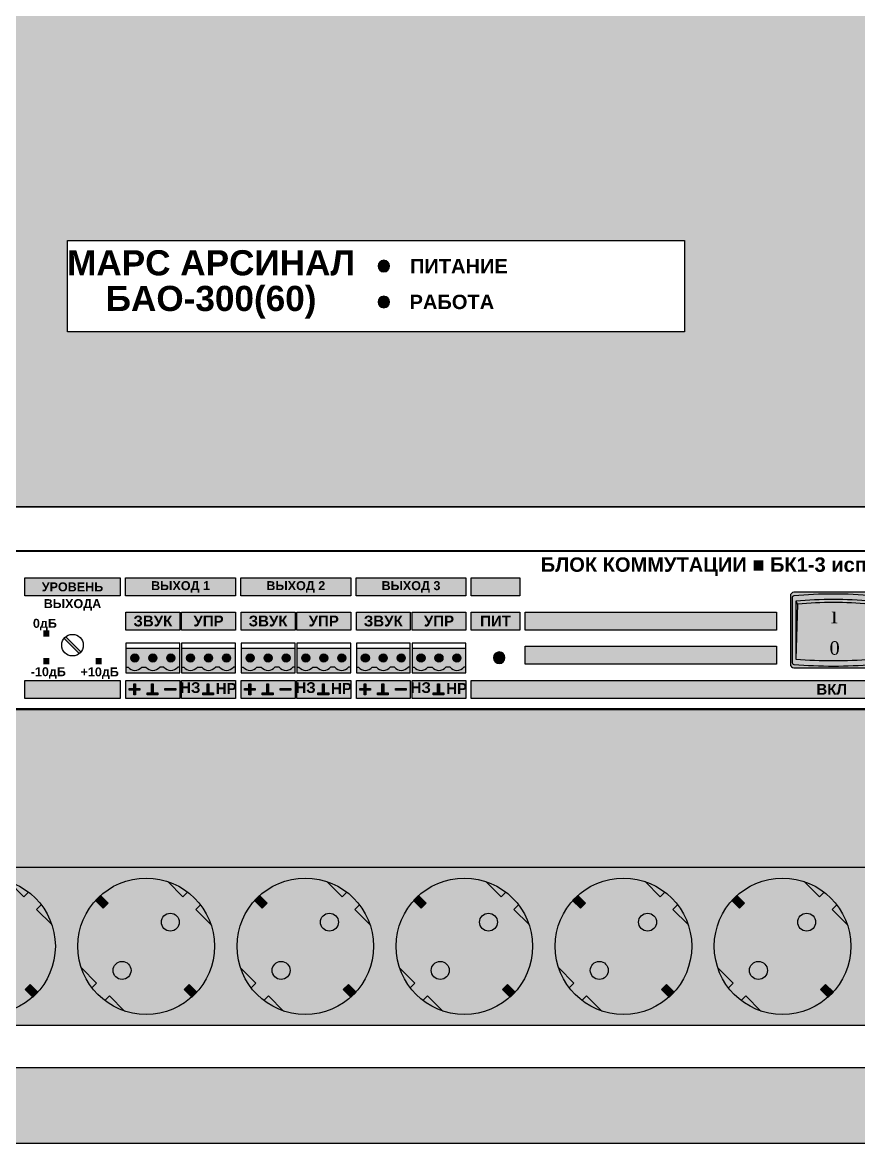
# Paper-space layout '13. УС-1' of a CAD drawing. Header units: millimetres. Extents: x 0 to 2460, y -61 to 297.
# Drawn here: x 65.8 to 112.4, y 80.9 to 143.3 of the extents above; entities that cross this region are included whole.
import ezdxf

# ---------------------------------------------------------------- set-up
doc = ezdxf.new("R2010")
doc.units = ezdxf.units.MM
doc.layers.add('ДЕТАЛИ', color=5, linetype='Continuous')
doc.styles.add('Arial', font='times.ttf')

# ---------------------------------------------------------------- blocks, each defined once
blk = doc.blocks.new('A$C2DED7FAF')
at = {"lineweight": 25}
h = blk.add_hatch(color=251, dxfattribs=at)
h.set_gradient(color1=(139, 142, 133), color2=(120, 125, 115), tint=0.46, name='INVHEMISPHERICAL')
h.paths.add_polyline_path([(0, 765.24), (558.09, 765.24), (558.09, 0), (0, 0)])
h.paths.add_polyline_path([(21.05, 744.19), (537.04, 744.19), (537.04, 21.05), (21.05, 21.05)], flags=16)
at = {"lineweight": 30}
for points in [[(0, 765.24), (558.09, 765.24), (558.09, 0), (0, 0)], [(21.05, 744.19), (537.04, 744.19), (537.04, 21.05), (21.05, 21.05)]]:
    blk.add_lwpolyline(points, close=True, dxfattribs=at)
blk = doc.blocks.new('*U220')
at = {"lineweight": 25}
h = blk.add_hatch(color=251, dxfattribs=at)
h.set_gradient(color1=(102, 106, 98), color2=(120, 120, 110), rotation=90, tint=0.43)
h.paths.add_polyline_path([(0, 0), (482, 0), (482, 44), (0, 44)])
h = blk.add_hatch(color=256, dxfattribs=at)
h.dxf.hatch_style = 1
h.set_gradient(color1=(63, 62, 54), color2=(138, 134, 117), rotation=90, tint=1, name='CURVED')
h.paths.add_polyline_path([(116.75, 11.75), (115.45, 10.45, 0.716992), (149.54, 22, 1), (111.54, 22, 0.080786), (112.52, 15.98)])
h = blk.add_hatch(color=256, dxfattribs=at)
h.dxf.hatch_style = 1
h.set_gradient(color1=(63, 62, 54), color2=(138, 134, 117), rotation=90, tint=1, name='CURVED')
h.paths.add_polyline_path([(124.52, 3.98, 0.512137), (149.54, 22, 1), (111.54, 22, 0.233447), (118.99, 6.91), (120.29, 8.21)])
h = blk.add_hatch(color=256, dxfattribs=at)
h.dxf.hatch_style = 1
h.set_gradient(color1=(63, 62, 54), color2=(138, 134, 117), rotation=270, tint=1, name='CURVED')
h.paths.add_polyline_path([(149.54, 22, 0.233447), (142.09, 37.09), (140.79, 35.79), (136.56, 40.02, 0.512137), (111.54, 22, 1)])
h = blk.add_hatch(color=256, dxfattribs=at)
h.dxf.hatch_style = 1
h.set_gradient(color1=(63, 62, 54), color2=(138, 134, 117), rotation=270, tint=1, name='CURVED')
h.paths.add_polyline_path([(149.54, 22, 0.080786), (148.56, 28.02), (144.33, 32.25), (145.63, 33.55, 0.716992), (111.54, 22, 1)])
h = blk.add_hatch(color=256, dxfattribs=at)
h.dxf.hatch_style = 1
h.set_gradient(color1=(36, 35, 30), color2=(69, 67, 59), tint=1, name='CURVED')
h.paths.add_polyline_path([(141.13, 10), (142.54, 11.41), (144.66, 9.29, 0.270091), (148.56, 28.02), (144.33, 32.25), (145.63, 33.55, 0.033002), (143.98, 35.44, 0.033002), (142.09, 37.09), (140.79, 35.79), (136.56, 40.02, 0.270091), (117.83, 36.12), (119.95, 34), (118.54, 32.59), (116.42, 34.71, 0.270091), (112.52, 15.98), (116.75, 11.75), (115.45, 10.45, 0.033002), (117.11, 8.56, 0.033002), (118.99, 6.91), (120.29, 8.21), (124.52, 3.98, 0.270091), (143.25, 7.88)])
h.paths.add_polyline_path([(122.05, 13.51, -1), (125.59, 17.05, -1)], flags=16)
h.paths.add_polyline_path([(135.49, 26.95, -1), (139.03, 30.49, -1)], flags=16)
h = blk.add_hatch(color=256, dxfattribs=at)
h.dxf.hatch_style = 1
h.set_gradient(color1=(63, 62, 54), color2=(138, 134, 117), rotation=90, tint=1, name='CURVED')
h.paths.add_polyline_path([(161.04, 11.75), (159.74, 10.45, 0.716992), (193.83, 22, 1), (155.83, 22, 0.080786), (156.81, 15.98)])
h = blk.add_hatch(color=256, dxfattribs=at)
h.dxf.hatch_style = 1
h.set_gradient(color1=(63, 62, 54), color2=(138, 134, 117), rotation=90, tint=1, name='CURVED')
h.paths.add_polyline_path([(168.81, 3.98, 0.512137), (193.83, 22, 1), (155.83, 22, 0.233447), (163.28, 6.91), (164.58, 8.21)])
h = blk.add_hatch(color=256, dxfattribs=at)
h.dxf.hatch_style = 1
h.set_gradient(color1=(63, 62, 54), color2=(138, 134, 117), rotation=270, tint=1, name='CURVED')
h.paths.add_polyline_path([(193.83, 22, 0.233447), (186.38, 37.09), (185.08, 35.79), (180.85, 40.02, 0.512137), (155.83, 22, 1)])
h = blk.add_hatch(color=256, dxfattribs=at)
h.dxf.hatch_style = 1
h.set_gradient(color1=(63, 62, 54), color2=(138, 134, 117), rotation=270, tint=1, name='CURVED')
h.paths.add_polyline_path([(193.83, 22, 0.080786), (192.85, 28.02), (188.62, 32.25), (189.92, 33.55, 0.716992), (155.83, 22, 1)])
h = blk.add_hatch(color=256, dxfattribs=at)
h.dxf.hatch_style = 1
h.set_gradient(color1=(36, 35, 30), color2=(69, 67, 59), tint=1, name='CURVED')
h.paths.add_polyline_path([(185.42, 10), (186.83, 11.41), (188.95, 9.29, 0.270091), (192.85, 28.02), (188.62, 32.25), (189.92, 33.55, 0.033002), (188.27, 35.44, 0.033002), (186.38, 37.09), (185.08, 35.79), (180.85, 40.02, 0.270091), (162.12, 36.12), (164.24, 34), (162.83, 32.59), (160.71, 34.71, 0.270091), (156.81, 15.98), (161.04, 11.75), (159.74, 10.45, 0.033002), (161.4, 8.56, 0.033002), (163.28, 6.91), (164.58, 8.21), (168.81, 3.98, 0.270091), (187.54, 7.88)])
h.paths.add_polyline_path([(166.35, 13.51, -1), (169.88, 17.05, -1)], flags=16)
h.paths.add_polyline_path([(179.78, 26.95, -1), (183.32, 30.49, -1)], flags=16)
h = blk.add_hatch(color=256, dxfattribs=at)
h.dxf.hatch_style = 1
h.set_gradient(color1=(63, 62, 54), color2=(138, 134, 117), rotation=90, tint=1, name='CURVED')
h.paths.add_polyline_path([(205.33, 11.75), (204.03, 10.45, 0.716992), (238.12, 22, 1), (200.12, 22, 0.080786), (201.1, 15.98)])
h = blk.add_hatch(color=256, dxfattribs=at)
h.dxf.hatch_style = 1
h.set_gradient(color1=(63, 62, 54), color2=(138, 134, 117), rotation=90, tint=1, name='CURVED')
h.paths.add_polyline_path([(213.1, 3.98, 0.512137), (238.12, 22, 1), (200.12, 22, 0.233447), (207.57, 6.91), (208.87, 8.21)])
h = blk.add_hatch(color=256, dxfattribs=at)
h.dxf.hatch_style = 1
h.set_gradient(color1=(63, 62, 54), color2=(138, 134, 117), rotation=270, tint=1, name='CURVED')
h.paths.add_polyline_path([(238.12, 22, 0.233447), (230.67, 37.09), (229.37, 35.79), (225.14, 40.02, 0.512137), (200.12, 22, 1)])
h = blk.add_hatch(color=256, dxfattribs=at)
h.dxf.hatch_style = 1
h.set_gradient(color1=(63, 62, 54), color2=(138, 134, 117), rotation=270, tint=1, name='CURVED')
h.paths.add_polyline_path([(238.12, 22, 0.080786), (237.14, 28.02), (232.91, 32.25), (234.21, 33.55, 0.716992), (200.12, 22, 1)])
h = blk.add_hatch(color=256, dxfattribs=at)
h.dxf.hatch_style = 1
h.set_gradient(color1=(36, 35, 30), color2=(69, 67, 59), tint=1, name='CURVED')
h.paths.add_polyline_path([(229.71, 10), (231.12, 11.41), (233.24, 9.29, 0.270091), (237.14, 28.02), (232.91, 32.25), (234.21, 33.55, 0.033002), (232.56, 35.44, 0.033002), (230.67, 37.09), (229.37, 35.79), (225.14, 40.02, 0.270091), (206.41, 36.12), (208.53, 34), (207.12, 32.59), (205, 34.71, 0.270091), (201.1, 15.98), (205.33, 11.75), (204.03, 10.45, 0.033002), (205.69, 8.56, 0.033002), (207.57, 6.91), (208.87, 8.21), (213.1, 3.98, 0.270091), (231.83, 7.88)])
h.paths.add_polyline_path([(210.64, 13.51, -1), (214.17, 17.05, -1)], flags=16)
h.paths.add_polyline_path([(224.07, 26.95, -1), (227.61, 30.49, -1)], flags=16)
h = blk.add_hatch(color=256, dxfattribs=at)
h.dxf.hatch_style = 1
h.set_gradient(color1=(63, 62, 54), color2=(138, 134, 117), rotation=90, tint=1, name='CURVED')
h.paths.add_polyline_path([(249.62, 11.75), (248.32, 10.45, 0.716992), (282.41, 22, 1), (244.41, 22, 0.080786), (245.39, 15.98)])
h = blk.add_hatch(color=256, dxfattribs=at)
h.dxf.hatch_style = 1
h.set_gradient(color1=(63, 62, 54), color2=(138, 134, 117), rotation=90, tint=1, name='CURVED')
h.paths.add_polyline_path([(257.39, 3.98, 0.512137), (282.41, 22, 1), (244.41, 22, 0.233447), (251.86, 6.91), (253.16, 8.21)])
h = blk.add_hatch(color=256, dxfattribs=at)
h.dxf.hatch_style = 1
h.set_gradient(color1=(63, 62, 54), color2=(138, 134, 117), rotation=270, tint=1, name='CURVED')
h.paths.add_polyline_path([(282.41, 22, 0.233447), (274.96, 37.09), (273.66, 35.79), (269.43, 40.02, 0.512137), (244.41, 22, 1)])
h = blk.add_hatch(color=256, dxfattribs=at)
h.dxf.hatch_style = 1
h.set_gradient(color1=(63, 62, 54), color2=(138, 134, 117), rotation=270, tint=1, name='CURVED')
h.paths.add_polyline_path([(282.41, 22, 0.080786), (281.43, 28.02), (277.2, 32.25), (278.5, 33.55, 0.716992), (244.41, 22, 1)])
h = blk.add_hatch(color=256, dxfattribs=at)
h.dxf.hatch_style = 1
h.set_gradient(color1=(36, 35, 30), color2=(69, 67, 59), tint=1, name='CURVED')
h.paths.add_polyline_path([(274, 10), (275.41, 11.41), (277.53, 9.29, 0.270091), (281.43, 28.02), (277.2, 32.25), (278.5, 33.55, 0.033002), (276.85, 35.44, 0.033002), (274.96, 37.09), (273.66, 35.79), (269.43, 40.02, 0.270091), (250.7, 36.12), (252.82, 34), (251.41, 32.59), (249.29, 34.71, 0.270091), (245.39, 15.98), (249.62, 11.75), (248.32, 10.45, 0.033002), (249.98, 8.56, 0.033002), (251.86, 6.91), (253.16, 8.21), (257.39, 3.98, 0.270091), (276.12, 7.88)])
h.paths.add_polyline_path([(254.93, 13.51, -1), (258.46, 17.05, -1)], flags=16)
h.paths.add_polyline_path([(268.36, 26.95, -1), (271.9, 30.49, -1)], flags=16)
h = blk.add_hatch(color=256, dxfattribs=at)
h.dxf.hatch_style = 1
h.set_gradient(color1=(63, 62, 54), color2=(138, 134, 117), rotation=90, tint=1, name='CURVED')
h.paths.add_polyline_path([(293.91, 11.75), (292.62, 10.45, 0.716992), (326.7, 22, 1), (288.7, 22, 0.080786), (289.68, 15.98)])
h = blk.add_hatch(color=256, dxfattribs=at)
h.dxf.hatch_style = 1
h.set_gradient(color1=(63, 62, 54), color2=(138, 134, 117), rotation=90, tint=1, name='CURVED')
h.paths.add_polyline_path([(301.68, 3.98, 0.512137), (326.7, 22, 1), (288.7, 22, 0.233447), (296.15, 6.91), (297.45, 8.21)])
h = blk.add_hatch(color=256, dxfattribs=at)
h.dxf.hatch_style = 1
h.set_gradient(color1=(63, 62, 54), color2=(138, 134, 117), rotation=270, tint=1, name='CURVED')
h.paths.add_polyline_path([(326.7, 22, 0.233447), (319.25, 37.09), (317.95, 35.79), (313.72, 40.02, 0.512137), (288.7, 22, 1)])
h = blk.add_hatch(color=256, dxfattribs=at)
h.dxf.hatch_style = 1
h.set_gradient(color1=(63, 62, 54), color2=(138, 134, 117), rotation=270, tint=1, name='CURVED')
h.paths.add_polyline_path([(326.7, 22, 0.080786), (325.72, 28.02), (321.49, 32.25), (322.79, 33.55, 0.716992), (288.7, 22, 1)])
h = blk.add_hatch(color=256, dxfattribs=at)
h.dxf.hatch_style = 1
h.set_gradient(color1=(36, 35, 30), color2=(69, 67, 59), tint=1, name='CURVED')
h.paths.add_polyline_path([(318.29, 10), (319.7, 11.41), (321.82, 9.29, 0.270091), (325.72, 28.02), (321.49, 32.25), (322.79, 33.55, 0.033002), (321.14, 35.44, 0.033002), (319.25, 37.09), (317.95, 35.79), (313.72, 40.02, 0.270091), (294.99, 36.12), (297.11, 34), (295.7, 32.59), (293.58, 34.71, 0.270091), (289.68, 15.98), (293.91, 11.75), (292.62, 10.45, 0.033002), (294.27, 8.56, 0.033002), (296.15, 6.91), (297.45, 8.21), (301.68, 3.98, 0.270091), (320.41, 7.88)])
h.paths.add_polyline_path([(299.22, 13.51, -1), (302.75, 17.05, -1)], flags=16)
h.paths.add_polyline_path([(312.65, 26.95, -1), (316.19, 30.49, -1)], flags=16)
h = blk.add_hatch(color=256, dxfattribs=at)
h.dxf.hatch_style = 1
h.set_gradient(color1=(63, 62, 54), color2=(138, 134, 117), rotation=90, tint=1, name='CURVED')
h.paths.add_polyline_path([(338.2, 11.75), (336.91, 10.45, 0.716992), (370.99, 22, 1), (332.99, 22, 0.080786), (333.97, 15.98)])
h = blk.add_hatch(color=256, dxfattribs=at)
h.dxf.hatch_style = 1
h.set_gradient(color1=(63, 62, 54), color2=(138, 134, 117), rotation=90, tint=1, name='CURVED')
h.paths.add_polyline_path([(345.97, 3.98, 0.512137), (370.99, 22, 1), (332.99, 22, 0.233447), (340.44, 6.91), (341.74, 8.21)])
h = blk.add_hatch(color=256, dxfattribs=at)
h.dxf.hatch_style = 1
h.set_gradient(color1=(63, 62, 54), color2=(138, 134, 117), rotation=270, tint=1, name='CURVED')
h.paths.add_polyline_path([(370.99, 22, 0.233447), (363.54, 37.09), (362.24, 35.79), (358.01, 40.02, 0.512137), (332.99, 22, 1)])
h = blk.add_hatch(color=256, dxfattribs=at)
h.dxf.hatch_style = 1
h.set_gradient(color1=(63, 62, 54), color2=(138, 134, 117), rotation=270, tint=1, name='CURVED')
h.paths.add_polyline_path([(370.99, 22, 0.080786), (370.01, 28.02), (365.78, 32.25), (367.08, 33.55, 0.716992), (332.99, 22, 1)])
h = blk.add_hatch(color=256, dxfattribs=at)
h.dxf.hatch_style = 1
h.set_gradient(color1=(36, 35, 30), color2=(69, 67, 59), tint=1, name='CURVED')
h.paths.add_polyline_path([(362.58, 10), (363.99, 11.41), (366.11, 9.29, 0.270091), (370.01, 28.02), (365.78, 32.25), (367.08, 33.55, 0.033002), (365.43, 35.44, 0.033002), (363.54, 37.09), (362.24, 35.79), (358.01, 40.02, 0.270091), (339.28, 36.12), (341.4, 34), (339.99, 32.59), (337.87, 34.71, 0.270091), (333.97, 15.98), (338.2, 11.75), (336.91, 10.45, 0.033002), (338.56, 8.56, 0.033002), (340.44, 6.91), (341.74, 8.21), (345.97, 3.98, 0.270091), (364.7, 7.88)])
h.paths.add_polyline_path([(343.51, 13.51, -1), (347.04, 17.05, -1)], flags=16)
h.paths.add_polyline_path([(356.94, 26.95, -1), (360.48, 30.49, -1)], flags=16)
h = blk.add_hatch(color=254)
h.set_gradient(color1=(226, 228, 228), color2=(37, 39, 39), rotation=90, tint=0.65, name='INVCYLINDER')
h.paths.add_polyline_path([(162.83, 32.59), (164.24, 34), (162.1, 36.14), (160.69, 34.73)])
h = blk.add_hatch(color=254)
h.set_gradient(color1=(226, 228, 228), color2=(37, 39, 39), rotation=90, tint=0.65, name='INVCYLINDER')
h.paths.add_polyline_path([(207.12, 32.59), (208.53, 34), (206.39, 36.14), (204.98, 34.73)])
h = blk.add_hatch(color=254)
h.set_gradient(color1=(226, 228, 228), color2=(37, 39, 39), rotation=90, tint=0.65, name='INVCYLINDER')
h.paths.add_polyline_path([(251.41, 32.59), (252.82, 34), (250.68, 36.14), (249.27, 34.73)])
h = blk.add_hatch(color=254)
h.set_gradient(color1=(226, 228, 228), color2=(37, 39, 39), rotation=90, tint=0.65, name='INVCYLINDER')
h.paths.add_polyline_path([(295.7, 32.59), (297.11, 34), (294.97, 36.14), (293.56, 34.73)])
h = blk.add_hatch(color=254)
h.set_gradient(color1=(226, 228, 228), color2=(37, 39, 39), rotation=90, tint=0.65, name='INVCYLINDER')
h.paths.add_polyline_path([(339.99, 32.59), (341.4, 34), (339.26, 36.14), (337.85, 34.73)])
h = blk.add_hatch(color=256, dxfattribs=at)
h.dxf.hatch_style = 1
h.set_gradient(color1=(10, 11, 11), color2=(0, 0, 0), tint=1, name='INVSPHERICAL')
h.paths.add_polyline_path([(184.05, 28.72, 1), (179.05, 28.72, 1)])
h = blk.add_hatch(color=256, dxfattribs=at)
h.dxf.hatch_style = 1
h.set_gradient(color1=(10, 11, 11), color2=(0, 0, 0), tint=1, name='INVSPHERICAL')
h.paths.add_polyline_path([(228.34, 28.72, 1), (223.34, 28.72, 1)])
h = blk.add_hatch(color=256, dxfattribs=at)
h.dxf.hatch_style = 1
h.set_gradient(color1=(10, 11, 11), color2=(0, 0, 0), tint=1, name='INVSPHERICAL')
h.paths.add_polyline_path([(272.63, 28.72, 1), (267.63, 28.72, 1)])
h = blk.add_hatch(color=256, dxfattribs=at)
h.dxf.hatch_style = 1
h.set_gradient(color1=(10, 11, 11), color2=(0, 0, 0), tint=1, name='INVSPHERICAL')
h.paths.add_polyline_path([(316.92, 28.72, 1), (311.92, 28.72, 1)])
h = blk.add_hatch(color=256, dxfattribs=at)
h.dxf.hatch_style = 1
h.set_gradient(color1=(10, 11, 11), color2=(0, 0, 0), tint=1, name='INVSPHERICAL')
h.paths.add_polyline_path([(361.21, 28.72, 1), (356.21, 28.72, 1)])
h = blk.add_hatch(color=256, dxfattribs=at)
h.dxf.hatch_style = 1
h.set_gradient(color1=(10, 11, 11), color2=(0, 0, 0), tint=1, name='INVSPHERICAL')
h.paths.add_polyline_path([(170.61, 15.28, 1), (165.61, 15.28, 1)])
h = blk.add_hatch(color=256, dxfattribs=at)
h.dxf.hatch_style = 1
h.set_gradient(color1=(10, 11, 11), color2=(0, 0, 0), tint=1, name='INVSPHERICAL')
h.paths.add_polyline_path([(214.9, 15.28, 1), (209.9, 15.28, 1)])
h = blk.add_hatch(color=256, dxfattribs=at)
h.dxf.hatch_style = 1
h.set_gradient(color1=(10, 11, 11), color2=(0, 0, 0), tint=1, name='INVSPHERICAL')
h.paths.add_polyline_path([(259.19, 15.28, 1), (254.19, 15.28, 1)])
h = blk.add_hatch(color=256, dxfattribs=at)
h.dxf.hatch_style = 1
h.set_gradient(color1=(10, 11, 11), color2=(0, 0, 0), tint=1, name='INVSPHERICAL')
h.paths.add_polyline_path([(303.48, 15.28, 1), (298.48, 15.28, 1)])
h = blk.add_hatch(color=256, dxfattribs=at)
h.dxf.hatch_style = 1
h.set_gradient(color1=(10, 11, 11), color2=(0, 0, 0), tint=1, name='INVSPHERICAL')
h.paths.add_polyline_path([(347.77, 15.28, 1), (342.77, 15.28, 1)])
h = blk.add_hatch(color=254)
h.set_gradient(color1=(226, 228, 228), color2=(37, 39, 39), rotation=90, tint=0.65, name='INVCYLINDER')
h.paths.add_polyline_path([(143.27, 7.86), (144.68, 9.27), (142.54, 11.41), (141.13, 10)])
h = blk.add_hatch(color=254)
h.set_gradient(color1=(226, 228, 228), color2=(37, 39, 39), rotation=90, tint=0.65, name='INVCYLINDER')
h.paths.add_polyline_path([(187.56, 7.86), (188.97, 9.27), (186.83, 11.41), (185.42, 10)])
h = blk.add_hatch(color=254)
h.set_gradient(color1=(226, 228, 228), color2=(37, 39, 39), rotation=90, tint=0.65, name='INVCYLINDER')
h.paths.add_polyline_path([(231.85, 7.86), (233.26, 9.27), (231.12, 11.41), (229.71, 10)])
h = blk.add_hatch(color=254)
h.set_gradient(color1=(226, 228, 228), color2=(37, 39, 39), rotation=90, tint=0.65, name='INVCYLINDER')
h.paths.add_polyline_path([(276.14, 7.86), (277.55, 9.27), (275.41, 11.41), (274, 10)])
h = blk.add_hatch(color=254)
h.set_gradient(color1=(226, 228, 228), color2=(37, 39, 39), rotation=90, tint=0.65, name='INVCYLINDER')
h.paths.add_polyline_path([(320.43, 7.86), (321.84, 9.27), (319.7, 11.41), (318.29, 10)])
h = blk.add_hatch(color=254)
h.set_gradient(color1=(226, 228, 228), color2=(37, 39, 39), rotation=90, tint=0.65, name='INVCYLINDER')
h.paths.add_polyline_path([(364.72, 7.86), (366.13, 9.27), (363.99, 11.41), (362.58, 10)])
for p, q in [((140.79, 35.79), (136.56, 40.02)), ((185.08, 35.79), (180.85, 40.02)), ((229.37, 35.79), (225.14, 40.02)), ((273.66, 35.79), (269.43, 40.02)), ((317.95, 35.79), (313.72, 40.02)), ((362.24, 35.79), (358.01, 40.02)), ((142.09, 37.09), (140.79, 35.79)), ((186.38, 37.09), (185.08, 35.79)), ((230.67, 37.09), (229.37, 35.79)), ((274.96, 37.09), (273.66, 35.79)), ((319.25, 37.09), (317.95, 35.79)), ((363.54, 37.09), (362.24, 35.79)), ((145.63, 33.55), (144.33, 32.25)), ((148.56, 28.02), (144.33, 32.25)), ((189.92, 33.55), (188.62, 32.25)), ((192.85, 28.02), (188.62, 32.25)), ((234.21, 33.55), (232.91, 32.25)), ((237.14, 28.02), (232.91, 32.25)), ((278.5, 33.55), (277.2, 32.25)), ((281.43, 28.02), (277.2, 32.25)), ((322.79, 33.55), (321.49, 32.25)), ((325.72, 28.02), (321.49, 32.25)), ((367.08, 33.55), (365.78, 32.25)), ((370.01, 28.02), (365.78, 32.25)), ((161.04, 11.75), (156.81, 15.98)), ((205.33, 11.75), (201.1, 15.98)), ((249.62, 11.75), (245.39, 15.98)), ((293.91, 11.75), (289.68, 15.98)), ((338.2, 11.75), (333.97, 15.98)), ((159.74, 10.45), (161.04, 11.75)), ((204.03, 10.45), (205.33, 11.75)), ((248.32, 10.45), (249.62, 11.75)), ((292.62, 10.45), (293.91, 11.75)), ((336.91, 10.45), (338.2, 11.75)), ((163.28, 6.91), (164.58, 8.21)), ((168.81, 3.98), (164.58, 8.21)), ((207.57, 6.91), (208.87, 8.21)), ((213.1, 3.98), (208.87, 8.21)), ((251.86, 6.91), (253.16, 8.21)), ((257.39, 3.98), (253.16, 8.21)), ((296.15, 6.91), (297.45, 8.21)), ((301.68, 3.98), (297.45, 8.21)), ((340.44, 6.91), (341.74, 8.21)), ((345.97, 3.98), (341.74, 8.21))]:
    blk.add_line(p, q)
at = {"const_width": 0.4}
blk.add_lwpolyline([(0, 0), (482, 0), (482, 44), (0, 44)], close=True, dxfattribs=at)
at = {"lineweight": 25}
for points in [[(160.69, 34.73), (162.1, 36.14), (164.24, 34), (162.83, 32.59)], [(204.98, 34.73), (206.39, 36.14), (208.53, 34), (207.12, 32.59)], [(249.27, 34.73), (250.68, 36.14), (252.82, 34), (251.41, 32.59)], [(293.56, 34.73), (294.97, 36.14), (297.11, 34), (295.7, 32.59)], [(337.85, 34.73), (339.26, 36.14), (341.4, 34), (339.99, 32.59)], [(143.27, 7.86), (144.68, 9.27), (142.54, 11.41), (141.13, 10)], [(187.56, 7.86), (188.97, 9.27), (186.83, 11.41), (185.42, 10)], [(231.85, 7.86), (233.26, 9.27), (231.12, 11.41), (229.71, 10)], [(276.14, 7.86), (277.55, 9.27), (275.41, 11.41), (274, 10)], [(320.43, 7.86), (321.84, 9.27), (319.7, 11.41), (318.29, 10)], [(364.72, 7.86), (366.13, 9.27), (363.99, 11.41), (362.58, 10)]]:
    blk.add_lwpolyline(points, close=True, dxfattribs=at)
for centre, radius in [((130.54, 22), 19), ((174.83, 22), 19), ((219.12, 22), 19), ((263.41, 22), 19), ((307.7, 22), 19), ((351.99, 22), 19), ((181.55, 28.72), 2.5), ((225.84, 28.72), 2.5), ((270.13, 28.72), 2.5), ((314.42, 28.72), 2.5), ((358.71, 28.72), 2.5), ((168.11, 15.28), 2.5), ((212.4, 15.28), 2.5), ((256.69, 15.28), 2.5), ((300.98, 15.28), 2.5), ((345.27, 15.28), 2.5)]:
    blk.add_circle(centre, radius)
blk = doc.blocks.new('*U221')
blk.add_blockref('*U220', (0, 0))
blk = doc.blocks.new('*U223')
h = blk.add_hatch(color=92)
h.set_gradient(color1=(4, 220, 8), color2=(3, 135, 5), rotation=90, one_color=1, tint=0.27, name='INVSPHERICAL')
h.paths.add_polyline_path([(3.2, 1.6, 1), (0, 1.6, 1)])
at = {"color": 92}
blk.add_circle((1.6, 1.6), 1.6, dxfattribs=at)
blk = doc.blocks.new('*U226')
h = blk.add_hatch(color=256)
h.dxf.hatch_style = 1
h.set_gradient(color1=(51, 51, 51), color2=(125, 125, 125), rotation=270, one_color=1, tint=0.49, name='INVSPHERICAL')
h.paths.add_polyline_path([(-11, 0), (11, 0, 0.414214), (12, 1), (12, 20, 0.414214), (11, 21), (-11, 21, 0.414214), (-12, 20), (-12, 1, 0.414214)])
h.paths.add_polyline_path([(11.5, 1, -0.043612), (-11.5, 1), (-11.5, 20, -0.043612), (11.5, 20)], flags=16)
h.paths.add_polyline_path([(10.5, 18.57), (10.5, 2.43, -0.040663), (-10.5, 2.43), (-10.5, 18.57, -0.040663)], flags=0)
h = blk.add_hatch(color=256)
h.dxf.hatch_style = 1
h.set_gradient(color1=(51, 51, 51), color2=(59, 59, 59), rotation=270, one_color=1, tint=0.23, name='INVSPHERICAL')
h.paths.add_polyline_path([(11.04, 20.04, 0.041868), (-11.04, 20.04, 0.389909), (-11.5, 19.54), (-11.5, 1.46, 0.389909), (-11.04, 0.96, 0.041868), (11.04, 0.96, 0.389909), (11.5, 1.46), (11.5, 19.54, 0.389909)])
h.paths.add_polyline_path([(10.5, 18.57), (10.5, 2.43, -0.040663), (-10.5, 2.43), (-10.5, 18.57, -0.040663)], flags=16)
h = blk.add_hatch(color=256)
h.dxf.hatch_style = 1
h.set_gradient(color1=(51, 51, 51), color2=(179, 179, 179), one_color=1, tint=0.71, name='INVHEMISPHERICAL')
h.paths.add_polyline_path([(-10.5, 18.57), (-9.98, 17.75, -0.040663), (9.98, 17.75), (10.5, 18.57, 0.040663)])
h = blk.add_hatch(color=256)
h.dxf.hatch_style = 1
h.set_gradient(color1=(51, 51, 51), color2=(179, 179, 179), rotation=270, one_color=1, tint=0.71, name='HEMISPHERICAL')
h.paths.add_polyline_path([(-9.98, 17.75), (-10.5, 18.57), (-10.5, 2.43)])
h = blk.add_hatch(color=256)
h.dxf.hatch_style = 1
h.set_gradient(color1=(51, 51, 51), color2=(102, 102, 102), one_color=1, tint=0.41, name='HEMISPHERICAL')
h.paths.add_polyline_path([(-9.98, 17.75), (-10.5, 2.43, 0.040663), (10.5, 2.43), (9.98, 17.75, 0.040663)])
h = blk.add_hatch(color=256)
h.dxf.hatch_style = 1
h.set_gradient(color1=(51, 51, 51), color2=(179, 179, 179), rotation=90, one_color=1, tint=0.71, name='HEMISPHERICAL')
h.paths.add_polyline_path([(10.5, 2.43), (10.5, 18.57), (9.98, 17.75)])
at = {"color": 251}
for p, q in [((-11.5, 19.54), (-11.5, 1.46)), ((11.5, 1.46), (11.5, 19.54))]:
    blk.add_line(p, q, dxfattribs=at)
for p, q in [((-10.5, 18.57), (-9.98, 17.75)), ((-9.98, 17.75), (-10.5, 2.43)), ((10.5, 18.57), (9.98, 17.75)), ((10.5, 2.43), (9.98, 17.75))]:
    blk.add_line(p, q)
blk.add_lwpolyline([(-11, 0), (11, 0, 0.414214), (12, 1), (12, 20, 0.414214), (11, 21), (-11, 21, 0.414214), (-12, 20), (-12, 1, 0.414214)], format="xyb", close=True, dxfattribs=at)
for points in [[(-10.5, 18.57), (-10.5, 2.43)], [(10.5, 2.43), (10.5, 18.57)]]:
    blk.add_lwpolyline(points, dxfattribs=at)
at = {"color": 251, "lineweight": 25}
for centre, radius, start, end in [((-11, 19.54), 0.5, 94.7949, 180), ((0, -111.59), 132.1, 85.2051, 94.7949), ((0, -110.32), 129.32, 85.3429, 94.6571), ((11, 19.54), 0.5, 0, 85.2051), ((0, -104.71), 122.86, 85.3429, 94.6571), ((-11, 1.46), 0.5, 180, 265.2051), ((0, 132.59), 132.1, 265.2051, 274.7949), ((0, 131.32), 129.32, 265.3429, 274.6571), ((11, 1.46), 0.5, 274.7949, 0)]:
    blk.add_arc(centre, radius, start, end, dxfattribs=at)
at = {"layer": 'ДЕТАЛИ', "color": 254, "style": 'Arial'}
for s, height, p in [('ı', 4.69, (-0.73, 12.37)), ('0', 3.75, (-1.08, 3.63))]:
    blk.add_text(s, height=height, dxfattribs=at).set_placement(p)
blk = doc.blocks.new('*U227')
at = {"lineweight": 25}
h = blk.add_hatch(color=256, dxfattribs=at)
h.dxf.hatch_style = 1
h.set_gradient(color1=(117, 136, 73), color2=(140, 162, 87), one_color=1, tint=0.49, name='INVCURVED')
h.paths.add_polyline_path([(0, 6.7), (0, 0), (15, 0), (15, 6.7)])
h = blk.add_hatch(color=256, dxfattribs=at)
h.dxf.hatch_style = 1
h.set_gradient(color1=(51, 59, 33), color2=(94, 109, 60), rotation=90, tint=0.33, name='CYLINDER')
h.paths.add_polyline_path([(10.59, 1.5, 0.440093), (14.41, 1.5), (15, 1.5), (15, 6.7), (0, 6.7), (0, 1.5), (0.59, 1.5, 0.440093), (4.41, 1.5), (5.59, 1.5, 0.440093), (9.41, 1.5)])
h.paths.add_polyline_path([(6.38, 4.1, -1), (8.63, 4.1, -1)], flags=16)
h.paths.add_polyline_path([(11.37, 4.1, -1), (13.62, 4.1, -1)], flags=16)
h.paths.add_polyline_path([(8, 3.6), (7, 3.6), (7, 4.6), (8, 4.6)], flags=0)
h.paths.add_polyline_path([(12, 3.6), (12, 4.6), (13, 4.6), (13, 3.6)], flags=0)
h.paths.add_polyline_path([(1.38, 4.1, -1), (3.62, 4.1, -1)], flags=16)
h.paths.add_polyline_path([(3, 3.6), (2, 3.6), (2, 4.6), (3, 4.6)], flags=0)
h = blk.add_hatch(color=256, dxfattribs=at)
h.dxf.hatch_style = 1
h.set_gradient(color1=(146, 168, 93), color2=(80, 93, 50), one_color=1, tint=0.29, name='SPHERICAL')
h.paths.add_polyline_path([(3.62, 4.1, 1), (1.38, 4.1, 1)])
h = blk.add_hatch(color=256)
h.dxf.hatch_style = 1
h.paths.add_polyline_path([(3, 4.6), (2, 4.6), (2, 3.6), (3, 3.6)])
h = blk.add_hatch(color=256, dxfattribs=at)
h.dxf.hatch_style = 1
h.set_gradient(color1=(146, 168, 93), color2=(80, 93, 50), one_color=1, tint=0.29, name='SPHERICAL')
h.paths.add_polyline_path([(8.63, 4.1, 1), (6.38, 4.1, 1)])
h = blk.add_hatch(color=256)
h.dxf.hatch_style = 1
h.paths.add_polyline_path([(8, 4.6), (7, 4.6), (7, 3.6), (8, 3.6)])
h = blk.add_hatch(color=256, dxfattribs=at)
h.dxf.hatch_style = 1
h.set_gradient(color1=(146, 168, 93), color2=(80, 93, 50), one_color=1, tint=0.29, name='SPHERICAL')
h.paths.add_polyline_path([(13.62, 4.1, 1), (11.37, 4.1, 1)])
h = blk.add_hatch(color=256)
h.dxf.hatch_style = 1
h.paths.add_polyline_path([(13, 4.6), (12, 4.6), (12, 3.6), (13, 3.6)])
h = blk.add_hatch(color=256, dxfattribs=at)
h.dxf.hatch_style = 1
h.set_gradient(color1=(117, 136, 73), color2=(140, 162, 87), one_color=1, tint=0.49, name='INVCURVED')
h.paths.add_polyline_path([(15, 0), (15, 1.5), (14.41, 1.5, -0.440093), (10.59, 1.5), (9.41, 1.5, -0.440093), (5.59, 1.5), (4.41, 1.5, -0.440093), (0.59, 1.5), (0, 1.5), (0, 0)])
at = {"color": 77, "lineweight": 25, "true_color": 0x60693f}
for p, q in [((15, 6.7), (0, 6.7)), ((0, 1.5), (0.59, 1.5)), ((4.41, 1.5), (5.59, 1.5)), ((10.59, 1.5), (9.41, 1.5)), ((15, 1.5), (14.41, 1.5))]:
    blk.add_line(p, q, dxfattribs=at)
blk.add_lwpolyline([(15, 8.2), (0, 8.2), (0, 0), (15, 0)], close=True, dxfattribs=at)
at = {"lineweight": 25}
for points in [[(3, 4.6), (2, 4.6), (2, 3.6), (3, 3.6)], [(8, 4.6), (7, 4.6), (7, 3.6), (8, 3.6)], [(13, 4.6), (12, 4.6), (12, 3.6), (13, 3.6)]]:
    blk.add_lwpolyline(points, close=True, dxfattribs=at)
at = {"color": 77, "lineweight": 25, "true_color": 0x60693f}
for centre in [(2.5, 4.1), (2.5, 4.1), (7.5, 4.1), (7.5, 4.1), (12.5, 4.1), (12.5, 4.1)]:
    blk.add_circle(centre, 1.12, dxfattribs=at)
for centre in [(2.5, 3.25), (7.5, 3.25), (12.5, 3.25)]:
    blk.add_arc(centre, 2.59, 222.492, 317.508, dxfattribs=at)
blk = doc.blocks.new('*U228')
at = {"true_color": 0xc3c3c3}
h = blk.add_hatch(color=9, dxfattribs=at)
h.dxf.hatch_style = 1
h.paths.add_polyline_path([(167.61, 36.5), (141.03, 36.5), (141.03, 31.5), (167.61, 31.5)])
h = blk.add_hatch(color=9, dxfattribs=at)
h.dxf.hatch_style = 1
h.paths.add_polyline_path([(199.69, 36.5), (169.11, 36.5), (169.11, 31.5), (199.69, 31.5)])
h = blk.add_hatch(color=9, dxfattribs=at)
h.dxf.hatch_style = 1
h.paths.add_polyline_path([(231.77, 36.5), (201.19, 36.5), (201.19, 31.5), (231.77, 31.5)])
h = blk.add_hatch(color=9, dxfattribs=at)
h.dxf.hatch_style = 1
h.paths.add_polyline_path([(263.84, 36.5), (233.27, 36.5), (233.27, 31.5), (263.84, 31.5)])
h = blk.add_hatch(color=9, dxfattribs=at)
h.dxf.hatch_style = 1
h.paths.add_polyline_path([(278.84, 36.5), (265.34, 36.5), (265.34, 31.5), (278.84, 31.5)])
h = blk.add_hatch(color=9, dxfattribs=at)
h.dxf.hatch_style = 1
h.paths.add_polyline_path([(184.19, 27), (169.19, 27), (169.19, 22), (184.19, 22)])
h = blk.add_hatch(color=9, dxfattribs=at)
h.dxf.hatch_style = 1
h.paths.add_polyline_path([(199.69, 27), (184.69, 27), (184.69, 22), (199.69, 22)])
h = blk.add_hatch(color=9, dxfattribs=at)
h.dxf.hatch_style = 1
h.paths.add_polyline_path([(216.27, 27), (201.27, 27), (201.27, 22), (216.27, 22)])
h = blk.add_hatch(color=9, dxfattribs=at)
h.dxf.hatch_style = 1
h.paths.add_polyline_path([(231.77, 27), (216.77, 27), (216.77, 22), (231.77, 22)])
h = blk.add_hatch(color=9, dxfattribs=at)
h.dxf.hatch_style = 1
h.paths.add_polyline_path([(248.34, 27), (233.34, 27), (233.34, 22), (248.34, 22)])
h = blk.add_hatch(color=9, dxfattribs=at)
h.dxf.hatch_style = 1
h.paths.add_polyline_path([(263.84, 27), (248.84, 27), (248.84, 22), (263.84, 22)])
h = blk.add_hatch(color=9, dxfattribs=at)
h.dxf.hatch_style = 1
h.paths.add_polyline_path([(278.84, 27), (265.34, 27), (265.34, 22), (278.84, 22)])
h = blk.add_hatch(color=9, dxfattribs=at)
h.dxf.hatch_style = 1
h.paths.add_polyline_path([(350.29, 27), (280.34, 27), (280.34, 22), (350.29, 22)])
h = blk.add_hatch(color=256)
h.dxf.hatch_style = 1
h.set_gradient(color1=(51, 51, 51), color2=(41, 41, 41), rotation=45, tint=0.51, name='CYLINDER')
h.paths.add_polyline_path([(156.17, 15.44, 0.059132), (156.67, 15.94), (152.46, 20.16, 0.059132), (151.96, 19.66)])
h = blk.add_hatch(color=9, dxfattribs=at)
h.dxf.hatch_style = 1
h.paths.add_polyline_path([(350.29, 17.5), (280.34, 17.5), (280.34, 12.5), (350.29, 12.5)])
h = blk.add_hatch(color=9, dxfattribs=at)
h.dxf.hatch_style = 1
h.paths.add_polyline_path([(167.61, 8), (141.03, 8), (141.03, 3), (167.61, 3)])
h = blk.add_hatch(color=9, dxfattribs=at)
h.dxf.hatch_style = 1
h.paths.add_polyline_path([(184.19, 8), (169.19, 8), (169.19, 3), (184.19, 3)])
h = blk.add_hatch(color=7)
h.dxf.hatch_style = 1
h.paths.add_polyline_path([(171.36, 7), (171.86, 7), (171.86, 5.75), (173.11, 5.75), (173.11, 5.25), (171.86, 5.25), (171.86, 4), (171.36, 4), (171.36, 5.25), (170.11, 5.25), (170.11, 5.75), (171.36, 5.75)])
h = blk.add_hatch(color=7)
h.dxf.hatch_style = 1
h.paths.add_polyline_path([(175.06, 4.5), (176.31, 4.5), (176.31, 7), (176.81, 7), (176.81, 4.5), (178.06, 4.5), (178.06, 4), (175.06, 4)])
h = blk.add_hatch(color=9, dxfattribs=at)
h.dxf.hatch_style = 1
h.paths.add_polyline_path([(199.69, 8), (184.69, 8), (184.69, 3), (199.69, 3)])
h = blk.add_hatch(color=7)
h.dxf.hatch_style = 1
h.paths.add_polyline_path([(190.56, 4.5), (191.81, 4.5), (191.81, 7), (192.31, 7), (192.31, 4.5), (193.56, 4.5), (193.56, 4), (190.56, 4)])
h = blk.add_hatch(color=9, dxfattribs=at)
h.dxf.hatch_style = 1
h.paths.add_polyline_path([(216.27, 8), (201.27, 8), (201.27, 3), (216.27, 3)])
h = blk.add_hatch(color=7)
h.dxf.hatch_style = 1
h.paths.add_polyline_path([(203.44, 7), (203.94, 7), (203.94, 5.75), (205.19, 5.75), (205.19, 5.25), (203.94, 5.25), (203.94, 4), (203.44, 4), (203.44, 5.25), (202.19, 5.25), (202.19, 5.75), (203.44, 5.75)])
h = blk.add_hatch(color=7)
h.dxf.hatch_style = 1
h.paths.add_polyline_path([(207.14, 4.5), (208.39, 4.5), (208.39, 7), (208.89, 7), (208.89, 4.5), (210.14, 4.5), (210.14, 4), (207.14, 4)])
h = blk.add_hatch(color=9, dxfattribs=at)
h.dxf.hatch_style = 1
h.paths.add_polyline_path([(231.77, 8), (216.77, 8), (216.77, 3), (231.77, 3)])
h = blk.add_hatch(color=7)
h.dxf.hatch_style = 1
h.paths.add_polyline_path([(222.64, 4.5), (223.89, 4.5), (223.89, 7), (224.39, 7), (224.39, 4.5), (225.64, 4.5), (225.64, 4), (222.64, 4)])
h = blk.add_hatch(color=9, dxfattribs=at)
h.dxf.hatch_style = 1
h.paths.add_polyline_path([(248.34, 8), (233.34, 8), (233.34, 3), (248.34, 3)])
h = blk.add_hatch(color=7)
h.dxf.hatch_style = 1
h.paths.add_polyline_path([(235.52, 7), (236.02, 7), (236.02, 5.75), (237.27, 5.75), (237.27, 5.25), (236.02, 5.25), (236.02, 4), (235.52, 4), (235.52, 5.25), (234.27, 5.25), (234.27, 5.75), (235.52, 5.75)])
h = blk.add_hatch(color=7)
h.dxf.hatch_style = 1
h.paths.add_polyline_path([(239.22, 4.5), (240.47, 4.5), (240.47, 7), (240.97, 7), (240.97, 4.5), (242.22, 4.5), (242.22, 4), (239.22, 4)])
h = blk.add_hatch(color=9, dxfattribs=at)
h.dxf.hatch_style = 1
h.paths.add_polyline_path([(263.84, 8), (248.84, 8), (248.84, 3), (263.84, 3)])
h = blk.add_hatch(color=7)
h.dxf.hatch_style = 1
h.paths.add_polyline_path([(254.72, 4.5), (255.97, 4.5), (255.97, 7), (256.47, 7), (256.47, 4.5), (257.72, 4.5), (257.72, 4), (254.72, 4)])
h = blk.add_hatch(color=9, dxfattribs=at)
h.dxf.hatch_style = 1
h.paths.add_polyline_path([(395.21, 8), (265.34, 8), (265.34, 3), (395.21, 3)])
h = blk.add_hatch(color=7)
h.dxf.hatch_style = 1
h.paths.add_polyline_path([(180.06, 5.75), (183.06, 5.75), (183.06, 5.25), (180.06, 5.25)])
h = blk.add_hatch(color=7)
h.dxf.hatch_style = 1
h.paths.add_polyline_path([(212.14, 5.75), (215.14, 5.75), (215.14, 5.25), (212.14, 5.25)])
h = blk.add_hatch(color=7)
h.dxf.hatch_style = 1
h.paths.add_polyline_path([(244.22, 5.75), (247.22, 5.75), (247.22, 5.25), (244.22, 5.25)])
at = {"color": 250}
for p, q in [((156.17, 15.44), (151.96, 19.66)), ((156.67, 15.94), (152.46, 20.16))]:
    blk.add_line(p, q, dxfattribs=at)
at = {"const_width": 0.6}
blk.add_lwpolyline([(0, 0), (482, 0), (482, 44), (0, 44)], close=True, dxfattribs=at)
at = {"color": 9, "true_color": 0xc3c3c3}
for points in [[(141.03, 36.5), (167.61, 36.5), (167.61, 31.5), (141.03, 31.5)], [(169.11, 36.5), (199.69, 36.5), (199.69, 31.5), (169.11, 31.5)], [(201.19, 36.5), (231.77, 36.5), (231.77, 31.5), (201.19, 31.5)], [(233.27, 36.5), (263.84, 36.5), (263.84, 31.5), (233.27, 31.5)], [(265.34, 36.5), (278.84, 36.5), (278.84, 31.5), (265.34, 31.5)], [(169.19, 27), (184.19, 27), (184.19, 22), (169.19, 22)], [(184.69, 27), (199.69, 27), (199.69, 22), (184.69, 22)], [(201.27, 27), (216.27, 27), (216.27, 22), (201.27, 22)], [(216.77, 27), (231.77, 27), (231.77, 22), (216.77, 22)], [(233.34, 27), (248.34, 27), (248.34, 22), (233.34, 22)], [(248.84, 27), (263.84, 27), (263.84, 22), (248.84, 22)], [(265.34, 27), (278.84, 27), (278.84, 22), (265.34, 22)], [(280.34, 27), (350.29, 27), (350.29, 22), (280.34, 22)], [(280.34, 17.5), (350.29, 17.5), (350.29, 12.5), (280.34, 12.5)], [(141.03, 8), (167.61, 8), (167.61, 3), (141.03, 3)], [(169.19, 8), (184.19, 8), (184.19, 3), (169.19, 3)], [(184.69, 8), (199.69, 8), (199.69, 3), (184.69, 3)], [(201.27, 8), (216.27, 8), (216.27, 3), (201.27, 3)], [(216.77, 8), (231.77, 8), (231.77, 3), (216.77, 3)], [(233.34, 8), (248.34, 8), (248.34, 3), (233.34, 3)], [(248.84, 8), (263.84, 8), (263.84, 3), (248.84, 3)], [(265.34, 8), (395.21, 8), (395.21, 3), (265.34, 3)]]:
    blk.add_lwpolyline(points, close=True, dxfattribs=at)
for points in [[(171.36, 7), (171.86, 7), (171.86, 5.75), (173.11, 5.75), (173.11, 5.25), (171.86, 5.25), (171.86, 4), (171.36, 4), (171.36, 5.25), (170.11, 5.25), (170.11, 5.75), (171.36, 5.75), (171.36, 7)], [(175.06, 4.5), (176.31, 4.5), (176.31, 7), (176.81, 7), (176.81, 4.5), (178.06, 4.5), (178.06, 4), (175.06, 4), (175.06, 4.5)], [(190.56, 4.5), (191.81, 4.5), (191.81, 7), (192.31, 7), (192.31, 4.5), (193.56, 4.5), (193.56, 4), (190.56, 4), (190.56, 4.5)], [(203.44, 7), (203.94, 7), (203.94, 5.75), (205.19, 5.75), (205.19, 5.25), (203.94, 5.25), (203.94, 4), (203.44, 4), (203.44, 5.25), (202.19, 5.25), (202.19, 5.75), (203.44, 5.75), (203.44, 7)], [(207.14, 4.5), (208.39, 4.5), (208.39, 7), (208.89, 7), (208.89, 4.5), (210.14, 4.5), (210.14, 4), (207.14, 4), (207.14, 4.5)], [(222.64, 4.5), (223.89, 4.5), (223.89, 7), (224.39, 7), (224.39, 4.5), (225.64, 4.5), (225.64, 4), (222.64, 4), (222.64, 4.5)], [(235.52, 7), (236.02, 7), (236.02, 5.75), (237.27, 5.75), (237.27, 5.25), (236.02, 5.25), (236.02, 4), (235.52, 4), (235.52, 5.25), (234.27, 5.25), (234.27, 5.75), (235.52, 5.75), (235.52, 7)], [(239.22, 4.5), (240.47, 4.5), (240.47, 7), (240.97, 7), (240.97, 4.5), (242.22, 4.5), (242.22, 4), (239.22, 4), (239.22, 4.5)], [(254.72, 4.5), (255.97, 4.5), (255.97, 7), (256.47, 7), (256.47, 4.5), (257.72, 4.5), (257.72, 4), (254.72, 4), (254.72, 4.5)]]:
    blk.add_lwpolyline(points)
for points in [[(180.06, 5.75), (183.06, 5.75), (183.06, 5.25), (180.06, 5.25)], [(212.14, 5.75), (215.14, 5.75), (215.14, 5.25), (212.14, 5.25)], [(244.22, 5.75), (247.22, 5.75), (247.22, 5.25), (244.22, 5.25)]]:
    blk.add_lwpolyline(points, close=True)
at = {"color": 250, "lineweight": 30}
blk.add_circle((154.32, 17.8), 3, dxfattribs=at)
at = {"color": 6}
for name, p in [('*U226', (366.16, 11.5)), ('*U227', (169.19, 10.13)), ('*U227', (184.69, 10.13)), ('*U227', (201.27, 10.13)), ('*U227', (216.77, 10.13)), ('*U227', (233.34, 10.13)), ('*U227', (248.84, 10.13))]:
    blk.add_blockref(name, p, dxfattribs=at)
at = {"color": 9, "xscale": -1}
blk.add_blockref('*U223', (274.72, 12.7), dxfattribs=at)
at = {"line_spacing_factor": 0.75, "style": 'Arial'}
for s, insert, char_height, width, attachment_point in [('{\\fArial|b1|i0|c204|p34;БЛОК КОММУТАЦИИ ■ БК1-3 исп. К}', (381.99, 39.64), 4, 96.5491, 6), ('{\\fArial|b1|i0|c204|p34;ВЫХОД 1', (184.4, 34), 2.5, 30.5789, 5), ('{\\fArial|b1|i0|c204|p34;ВЫХОД 2', (216.48, 34), 2.5, 30.5789, 5), ('{\\fArial|b1|i0|c204|p34;ВЫХОД 3', (248.55, 34), 2.5, 30.5789, 5), ('{\\fArial|b1|i0|c204|p34;ПИТ', (272.09, 24.5), 3, 13.5, 5), ('{\\fArial|b1|i0|c204|p34;ВКЛ', (365.67, 5.5), 3, 15, 5)]:
    blk.add_mtext(s, dxfattribs=dict(at, insert=insert, char_height=char_height, width=width, attachment_point=attachment_point))
at = {"style": 'Arial'}
for s, insert, char_height, width, attachment_point in [('{\\fArial|b1|i0|c204|p34;УРОВЕНЬ', (154.32, 34), 2.5, 22.5789, 5), ('{\\fArial|b1|i0|c204|p34;ВЫХОДА', (154.32, 29), 2.5, 22.5789, 5), ('{\\fArial|b1|i0|c204|p34;0дБ', (143.3, 25.12), 2.5, 5.1415, 1), ('{\\fArial|b1|i0|c204|p34;ЗВУК', (176.69, 24.5), 3, 15, 5), ('{\\fArial|b1|i0|c204|p34;УПР', (192.19, 24.5), 3, 15, 5), ('{\\fArial|b1|i0|c204|p34;ЗВУК', (208.77, 24.5), 3, 15, 5), ('{\\fArial|b1|i0|c204|p34;УПР', (224.27, 24.5), 3, 15, 5), ('{\\fArial|b1|i0|c204|p34;ЗВУК', (240.84, 24.5), 3, 15, 5), ('{\\fArial|b1|i0|c204|p34;УПР', (256.34, 24.5), 3, 15, 5), ('{\\fArial|b1|i0|c204|p34;■', (146.01, 22.49), 2.5, 1.8114, 1), ('{\\fArial|b1|i0|c204|p34;■', (146.01, 14.73), 2.5, 1.8114, 1), ('{\\fArial|b1|i0|c204|p34;■', (162.63, 14.73), 2.5, 1.8114, 3), ('{\\fArial|b1|i0|c204|p34;-10дБ', (142.7, 11.66), 2.5, 7.6876, 1), ('{\\fArial|b1|i0|c204|p34;+10дБ', (156.57, 11.61), 2.5, 8.4072, 1), ('{\\fArial|b1|i0|c204|p34;НЗ', (187.11, 5.97), 3, 5, 5), ('{\\fArial|b1|i0|c204|p34;НР', (197.11, 5.75), 3, 5, 5), ('{\\fArial|b1|i0|c204|p34;НЗ', (219.19, 5.97), 3, 5, 5), ('{\\fArial|b1|i0|c204|p34;НР', (229.19, 5.75), 3, 5, 5), ('{\\fArial|b1|i0|c204|p34;НЗ', (251.27, 5.97), 3, 5, 5), ('{\\fArial|b1|i0|c204|p34;НР', (261.27, 5.75), 3, 5, 5)]:
    blk.add_mtext(s, dxfattribs=dict(at, insert=insert, char_height=char_height, width=width, attachment_point=attachment_point))
blk = doc.blocks.new('*U229')
blk.add_blockref('*U228', (0, 0))
blk = doc.blocks.new('*U217')
at = {"lineweight": 25}
h = blk.add_hatch(color=251, dxfattribs=at)
h.set_gradient(color1=(102, 106, 98), color2=(120, 120, 110), rotation=90, tint=0.43)
h.paths.add_polyline_path([(0, 0), (482, 0), (482, 44), (0, 44)])
at = {"const_width": 0.4}
blk.add_lwpolyline([(0, 0), (482, 0), (482, 44), (0, 44)], close=True, dxfattribs=at)
blk = doc.blocks.new('*U218')
blk.add_blockref('*U217', (0, 0))
blk = doc.blocks.new('A$C0E72308B')
h = blk.add_hatch(color=92)
h.set_gradient(color1=(4, 220, 8), color2=(3, 135, 5), rotation=90, one_color=1, tint=0.27, name='INVSPHERICAL')
h.paths.add_polyline_path([(3.2, 1.6, 1), (0, 1.6, 1)])
at = {"color": 92}
blk.add_circle((1.6, 1.6), 1.6, dxfattribs=at)
blk = doc.blocks.new('A$C0EEA29C5')
h = blk.add_hatch(color=253)
h.dxf.hatch_style = 1
h.paths.add_polyline_path([(370.2, 0.2), (0.2, 0.2), (0.2, 245.2), (370.2, 245.2)])
h.paths.add_polyline_path([(268.88, 74.31), (97.11, 74.31), (97.11, 48.9), (268.88, 48.9)], flags=16)
h.paths.add_polyline_path([(360.53, 215.2, 1), (353.87, 215.2, 1)], flags=16)
h.paths.add_polyline_path([(356.52, 213.57), (357.2, 214.26), (357.88, 213.57), (358.83, 214.52), (358.14, 215.2), (358.83, 215.88), (357.88, 216.83), (357.2, 216.14), (356.52, 216.83), (355.57, 215.88), (356.26, 215.2), (355.57, 214.52)], flags=0)
h.paths.add_polyline_path([(353.87, 30.2, 1), (360.53, 30.2, 1)], flags=16)
h.paths.add_polyline_path([(356.52, 31.83), (355.57, 30.88), (356.26, 30.2), (355.57, 29.52), (356.52, 28.57), (357.2, 29.26), (357.88, 28.57), (358.83, 29.52), (358.14, 30.2), (358.83, 30.88), (357.88, 31.83), (357.2, 31.14)], flags=0)
h.paths.add_polyline_path([(183.6, 67.2, 1), (186.8, 67.2, 1)], flags=0)
h.paths.add_polyline_path([(183.6, 57.2, 1), (186.8, 57.2, 1)], flags=0)
h.paths.add_polyline_path([(16.53, 215.2, 1), (9.87, 215.2, 1)], flags=16)
h.paths.add_polyline_path([(9.87, 30.2, 1), (16.53, 30.2, 1)], flags=16)
h.paths.add_polyline_path([(14.83, 214.52), (14.14, 215.2), (14.83, 215.88), (13.88, 216.83), (13.2, 216.14), (12.52, 216.83), (11.57, 215.88), (12.26, 215.2), (11.57, 214.52), (12.52, 213.57), (13.2, 214.26), (13.88, 213.57)], flags=0)
h.paths.add_polyline_path([(14.83, 30.88), (13.88, 31.83), (13.2, 31.14), (12.52, 31.83), (11.57, 30.88), (12.26, 30.2), (11.57, 29.52), (12.52, 28.57), (13.2, 29.26), (13.88, 28.57), (14.83, 29.52), (14.14, 30.2)], flags=0)
h.paths.add_polyline_path([(192.35, 61.38), (215.56, 61.38), (215.56, 53.14), (192.35, 53.14)], flags=8)
h.paths.add_polyline_path([(192.76, 71.38), (219.29, 71.38), (219.29, 63.14), (192.76, 63.14)], flags=8)
h.paths.add_polyline_path([(99.29, 73.46), (174.95, 73.46), (174.95, 49.02), (99.29, 49.02)], flags=8)
at = {"const_width": 0.4}
blk.add_lwpolyline([(0.2, 245.2), (370.2, 245.2), (370.2, 0.2), (0.2, 0.2)], close=True, dxfattribs=at)
blk.add_lwpolyline([(97.11, 74.31), (268.88, 74.31), (268.88, 48.9), (97.11, 48.9)], close=True)
at = {"color": 9, "xscale": -1}
for p in [(186.8, 65.6), (186.8, 55.6)]:
    blk.add_blockref('A$C0E72308B', p, dxfattribs=at)
at = {"insert": (137.1, 62.1), "char_height": 7, "width": 79.9736, "attachment_point": 5, "line_spacing_factor": 0.85, "style": 'Arial'}
blk.add_mtext('{\\fArial|b1|i0|c204|p34;МАРС АРСИНАЛ\\PБАО-300(60)', dxfattribs=at)
at = {"char_height": 4, "width": 86, "attachment_point": 5, "style": 'Arial'}
for s, insert in [('{\\fArial|b1|i0|c204|p34;ПИТАНИЕ', (206.09, 67.2)), ('{\\fArial|b1|i0|c204|p34;РАБОТА', (204.13, 57.2))]:
    blk.add_mtext(s, dxfattribs=dict(at, insert=insert))
blk = doc.blocks.new('A$C20F5563F')
at = {"const_width": 0.25}
blk.add_lwpolyline([(0, 0), (482, 0), (482, -264), (0, -264)], close=True, dxfattribs=at)
at = {"color": 1}
blk.add_blockref('A$C0EEA29C5', (55.8, -251.91), dxfattribs=at)
blk = doc.blocks.new('A$C13EF47D1')
for name, p in [('A$C2DED7FAF', (0, 0)), ('A$C20F5563F', (38.03, 428.9)), ('*U229', (38.03, 120.9)), ('*U218', (38.03, 76.9)), ('*U221', (38.03, 32.9))]:
    blk.add_blockref(name, p)

psp = doc.layouts.new('13. УС-1')

# ---------------------------------------------------------------- block references
at = {"xscale": 0.2, "yscale": 0.2, "zscale": 0.2}
psp.add_blockref('A$C13EF47D1', (30.123, 80.872), dxfattribs=at)

doc.saveas('drawing.dxf')
